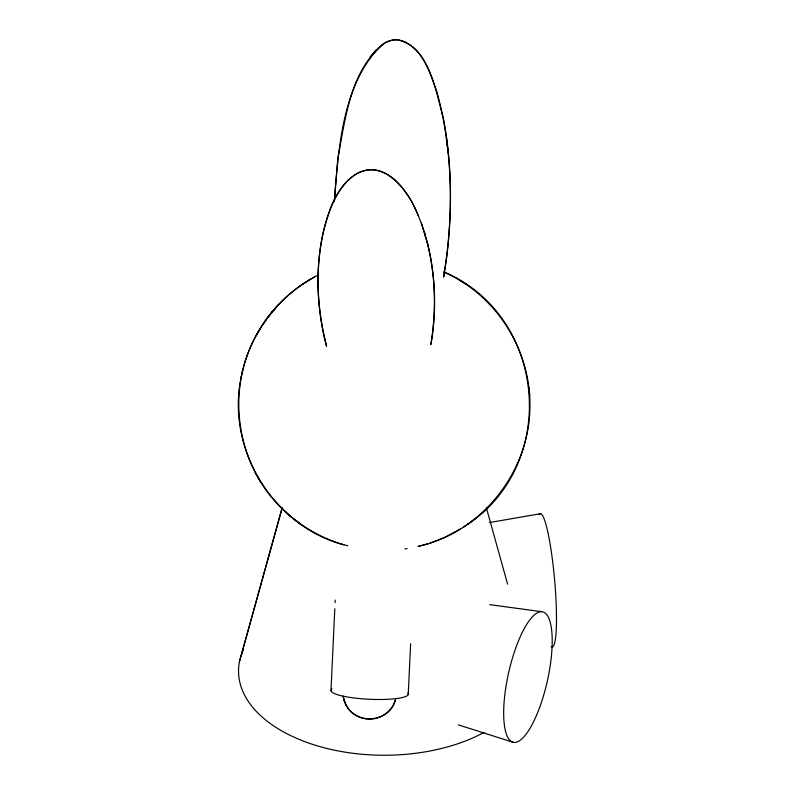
<?xml version="1.0" encoding="UTF-8"?>
<svg xmlns="http://www.w3.org/2000/svg" width="795" height="795" viewBox="0 0 795 795"><rect width="100%" height="100%" fill="white"/><g stroke="black" fill="none" stroke-linecap="round" stroke-linejoin="round"><path stroke-width="1.19" d="M334.387 201.254C338.541 148.774 342.049 83.912 381.789 44.838C386.539 41.499 392.432 39.203 398.315 39.869C421.728 44.739 430.006 72.822 437.051 92.429C453.239 152.292 453.677 215.833 443.699 276.799M334.268 201.483L337.796 158.652C345.428 118.773 350.287 67.595 386.32 42.145C389.639 40.744 393.227 39.611 396.874 39.77M330.978 690.587L334.814 608.761M335.102 602.56L335.222 600.076M408.233 694.562L410.618 643.731M241.362 376.433C225.472 448.022 272.904 526.042 343.838 544.804M430.979 344.165C438.423 296.714 434.398 245.824 412.217 202.606C403.671 187.481 390.534 170.597 371.663 169.723C348.021 170.299 334.466 195.799 328.097 215.554C314.095 257.491 315.804 303.65 326.516 346.123M430.82 344.593C436.872 311.193 435.521 276.471 427.511 243.508M443.64 277.058L446.74 256.715C452.335 210.794 451.977 163.939 443.431 118.395L443.173 117.153C435.521 91.296 429.767 46.766 397.341 39.79M242.187 372.636C250.455 335.47 274.027 301.981 306.323 281.798M240.974 378.311L242.574 370.768M241.442 654.394L282.086 508.104M239.404 661.957L282.195 507.836M395.562 699.143C390.782 722.526 355.454 725.944 345.835 704.559M395.244 700.306C391.925 711.416 380.755 719.495 369.148 719.077M260.909 327.818C224.299 383.528 234.177 463.942 283.01 509.257M262.499 325.354L266.752 318.656L272.119 312.226M256.437 334.854C270.727 309.354 292.401 287.989 318.576 274.861M375.956 49.926L370.102 56.942M273.589 310.507L278.638 304.455M271.095 313.031L274.176 309.493M274.563 309.036L277.544 305.608M463.912 526.797C559.809 467.072 547.964 316.281 444.087 272.009M467.798 524.203L475.191 518.668M306.592 281.639L314.174 277.097M302.587 284.163L310.139 279.383M460.275 529.102L444.653 537.43L429.707 543.253C488.18 524.74 530.404 466.417 529.947 405.092C530.305 348.916 495.424 294.19 443.64 272.029M424.093 544.953L428.614 543.621L418.14 546.364M421.668 545.608L423.288 545.171M418.399 546.443L420.575 545.887M489.293 522.583L540.66 513.689M404.874 548.957L407.149 548.63M369.943 719.087C358.595 719.326 347.693 711.575 344.235 700.743M489.71 604.637L541.395 611.643M347.753 545.777C320.663 538.97 295.969 523.766 276.938 503.414M458.427 724.901L512.596 742.093M404.168 41.529L404.913 41.777M458.814 279.671L462.382 281.937M462.601 282.096L466.347 284.471M418.279 215.803C409.773 192.708 384.879 157.658 356.379 173.876C336.683 186.477 328.524 210.456 323.217 232.061C315.526 267.686 316.509 305.091 325.076 340.469M392.183 178.03L395.582 180.564M292.848 518.32L300.232 523.885M284.272 510.46L289.927 515.895M255.344 472.777L257.739 476.94M258.117 477.636L260.462 481.7M343.311 697.215L345.726 704.34M345.497 703.873L346.073 705.006M421.37 222.948L428.286 246.45M343.142 696.042L344.165 700.524M343.997 700.017L344.404 701.25M486.391 507.896L507.588 584.146M324.3 337.537L326.636 346.302M424.709 233.014L425.454 235.817M448.082 152.69L446.353 137.575M528.923 387.592L529.132 389.957M529.45 393.396L529.659 395.771M539.119 514.693A66.879 8.298 84.9 0 1 554.443 578.114A66.879 8.298 84.9 0 1 551.173 646.504M483.976 732.453A145.704 84.121 0 0 1 309.235 743.245A145.704 84.121 0 0 1 243.608 649.127M407.905 692.962A38.726 6.976 2.7 0 1 368.214 699.202A38.726 6.976 2.7 0 1 331.962 689.007M536.526 715.321A66.879 19.796 -77.3 0 0 543.253 611.981A66.879 19.796 -77.3 0 0 503.99 703.804A66.879 19.796 -77.3 0 0 536.526 715.321"/></g></svg>
